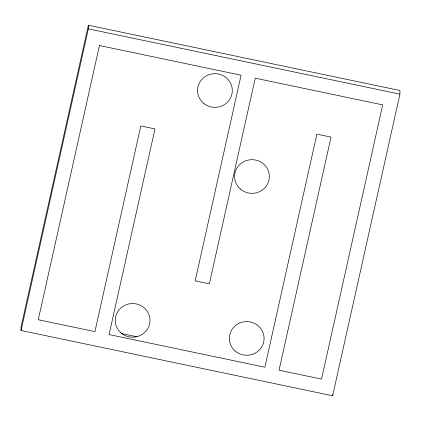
<?xml version="1.0" encoding="UTF-8"?>
<svg xmlns="http://www.w3.org/2000/svg" width="421" height="421" viewBox="0 0 421 421"><rect width="100%" height="100%" fill="white"/><g stroke="black" fill="none" stroke-linecap="round" stroke-linejoin="round"><path stroke-width="0.63" d="M21.05 330.485L21.076 326.859L88.368 25.228L399.95 90.515L399.924 94.141L332.632 395.772L21.05 330.485L88.342 28.854L88.368 25.228M332.632 395.772L332.637 394.561M88.342 28.854L399.924 94.141M121.343 333.516L136.793 336.753M99.445 45.536L38.274 319.744L94.925 331.611L140.803 125.958L154.97 128.926L109.086 334.579L264.877 367.223L316.876 134.146L331.038 137.114L279.039 370.191L321.528 379.095L382.705 104.887L255.237 78.18L209.358 283.833L195.191 280.865L241.075 75.212L99.445 45.536M235.034 350.898A17.387 16.835 0.4 0 0 263.704 341.994A17.387 16.835 0.4 0 0 241.391 322.402A17.387 16.835 0.4 0 0 235.034 350.898M203.248 102.998A17.387 16.835 0.4 0 0 231.918 94.094A17.387 16.835 0.4 0 0 209.605 74.501A17.387 16.835 0.4 0 0 203.248 102.998M240.302 188.982A17.387 16.835 0.4 0 0 268.972 180.077A17.387 16.835 0.4 0 0 246.659 160.485A17.387 16.835 0.4 0 0 240.302 188.982M120.938 332.827A17.387 16.835 0.4 0 0 149.608 323.923A17.387 16.835 0.4 0 0 127.295 304.33A17.387 16.835 0.4 0 0 120.938 332.827"/></g></svg>
